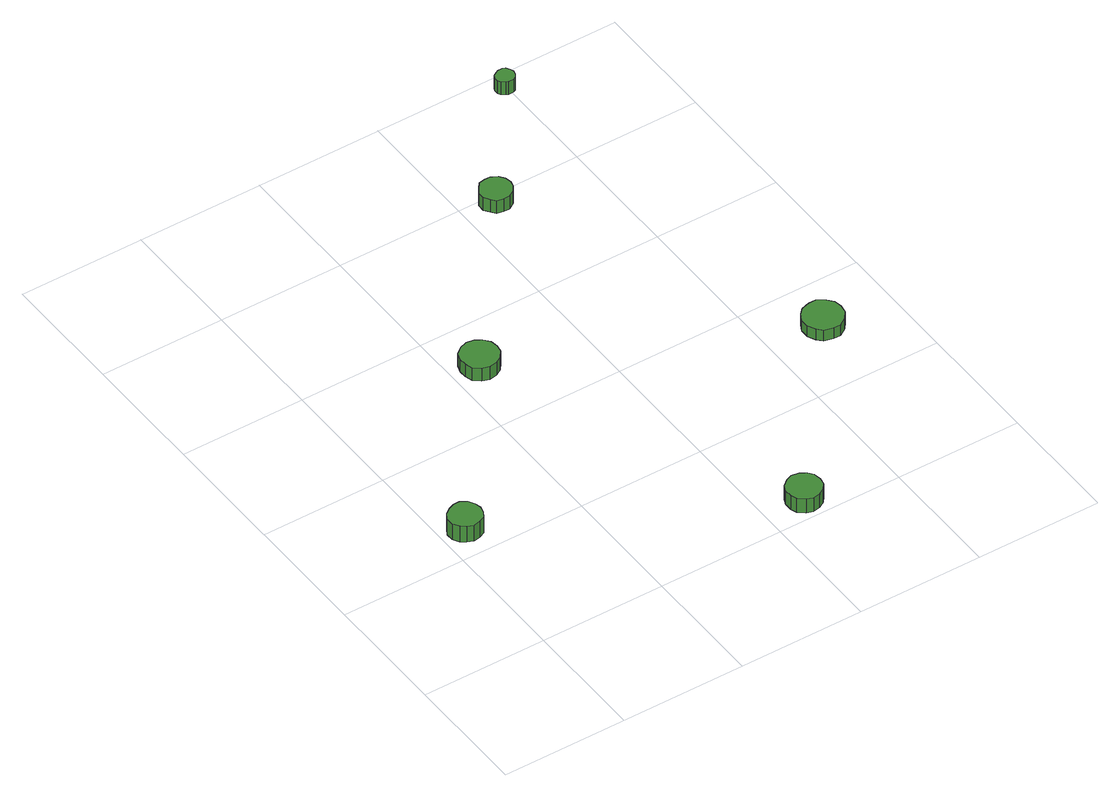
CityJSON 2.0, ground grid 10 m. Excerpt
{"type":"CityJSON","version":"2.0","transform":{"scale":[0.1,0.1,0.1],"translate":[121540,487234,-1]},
"CityObjects":{
"tree1":{"type":"SolitaryVegetationObject","attributes":{"function":"something"},"geometry":[{"type":"MultiSurface","lod":"1","boundaries":[[[0,1,2,3,4,5,6,7,8,9,10,11,12,13,14]],[[15,16,17,18,19,20,21,22,23,24,25,26,27,28,29]],[[0,29,28,1]],[[1,28,27,2]],[[2,27,26,3]],[[3,26,25,4]],[[4,25,24,5]],[[5,24,23,6]],[[6,23,22,7]],[[7,22,21,8]],[[8,21,20,9]],[[9,20,19,10]],[[10,19,18,11]],[[11,18,17,12]],[[12,17,16,13]],[[13,16,15,14]],[[14,15,29,0]]]}]},
"tree2":{"type":"SolitaryVegetationObject","attributes":{"function":"something"},"geometry":[{"type":"MultiSurface","lod":"1","boundaries":[[[30,31,32,33,34,35,36,37,38,39,40,41,42,43,44]],[[45,46,47,48,49,50,51,52,53,54,55,56,57,58,59]],[[30,59,58,31]],[[31,58,57,32]],[[32,57,56,33]],[[33,56,55,34]],[[34,55,54,35]],[[35,54,53,36]],[[36,53,52,37]],[[37,52,51,38]],[[38,51,50,39]],[[39,50,49,40]],[[40,49,48,41]],[[41,48,47,42]],[[42,47,46,43]],[[43,46,45,44]],[[44,45,59,30]]]}]},
"tree3":{"type":"SolitaryVegetationObject","attributes":{"function":"something"},"geometry":[{"type":"MultiSurface","lod":"1","boundaries":[[[60,61,62,63,64,65,66,67,68,69,70,71,72,73,74]],[[75,76,77,78,79,80,81,82,83,84,85,86,87,88,89]],[[60,89,88,61]],[[61,88,87,62]],[[62,87,86,63]],[[63,86,85,64]],[[64,85,84,65]],[[65,84,83,66]],[[66,83,82,67]],[[67,82,81,68]],[[68,81,80,69]],[[69,80,79,70]],[[70,79,78,71]],[[71,78,77,72]],[[72,77,76,73]],[[73,76,75,74]],[[74,75,89,60]]]}]},
"tree4":{"type":"SolitaryVegetationObject","attributes":{"function":"something"},"geometry":[{"type":"MultiSurface","lod":"1","boundaries":[[[90,91,92,93,94,95,96,97,98,99,100,101,102,103,104]],[[105,106,107,108,109,110,111,112,113,114,115,116,117,118,119]],[[90,119,118,91]],[[91,118,117,92]],[[92,117,116,93]],[[93,116,115,94]],[[94,115,114,95]],[[95,114,113,96]],[[96,113,112,97]],[[97,112,111,98]],[[98,111,110,99]],[[99,110,109,100]],[[100,109,108,101]],[[101,108,107,102]],[[102,107,106,103]],[[103,106,105,104]],[[104,105,119,90]]]}]},
"tree5":{"type":"SolitaryVegetationObject","attributes":{"function":"something"},"geometry":[{"type":"MultiSurface","lod":"1","boundaries":[[[120,121,122,123,124,125,126,127,128,129,130,131,132,133,134]],[[135,136,137,138,139,140,141,142,143,144,145,146,147,148,149]],[[120,149,148,121]],[[121,148,147,122]],[[122,147,146,123]],[[123,146,145,124]],[[124,145,144,125]],[[125,144,143,126]],[[126,143,142,127]],[[127,142,141,128]],[[128,141,140,129]],[[129,140,139,130]],[[130,139,138,131]],[[131,138,137,132]],[[132,137,136,133]],[[133,136,135,134]],[[134,135,149,120]]]}]},
"tree6":{"type":"SolitaryVegetationObject","attributes":{"function":"something"},"geometry":[{"type":"MultiSurface","lod":"1","boundaries":[[[150,151,152,153,154,155,156,157,158,159,160,161,162,163,164]],[[165,166,167,168,169,170,171,172,173,174,175,176,177,178,179]],[[150,179,178,151]],[[151,178,177,152]],[[152,177,176,153]],[[153,176,175,154]],[[154,175,174,155]],[[155,174,173,156]],[[156,173,172,157]],[[157,172,171,158]],[[158,171,170,159]],[[159,170,169,160]],[[160,169,168,161]],[[161,168,167,162]],[[162,167,166,163]],[[163,166,165,164]],[[164,165,179,150]]]}]}
},
"vertices":[
[32,125,21],[31,130,21],[28,135,21],[23,138,21],[18,138,21],[13,136,21],[9,133,21],[6,128,21],[6,122,21],[9,117,21],[13,114,21],[18,112,21],[23,113,21],[28,115,21],[31,120,21],[31,120,6],[28,115,6],[23,113,6],[18,112,6],[13,114,6],[9,117,6],[6,122,6],[6,128,6],[9,133,6],[13,136,6],[18,138,6],[23,138,6],[28,135,6],[31,130,6],[32,125,6],
[137,259,18],[136,265,18],[132,270,18],[127,273,18],[121,274,18],[115,272,18],[110,268,18],[108,262,18],[108,256,18],[110,250,18],[115,246,18],[121,244,18],[127,245,18],[132,248,18],[136,253,18],[136,253,6],[132,248,6],[127,245,6],[121,244,6],[115,246,6],[110,250,6],[108,256,6],[108,262,6],[110,268,6],[115,272,6],[121,274,6],[127,273,6],[132,270,6],[136,265,6],[137,259,6],
[246,18,19],[245,24,19],[242,28,19],[237,31,19],[231,32,19],[226,30,19],[221,26,19],[219,21,19],[219,15,19],[221,10,19],[226,6,19],[231,4,19],[237,5,19],[242,8,19],[245,12,19],[245,12,6],[242,8,6],[237,5,6],[231,4,6],[226,6,6],[221,10,6],[219,15,6],[219,21,6],[221,26,6],[226,30,6],[231,32,6],[237,31,6],[242,28,6],[245,24,6],[246,18,6],
[240,394,18],[239,399,18],[236,403,18],[231,406,18],[226,406,18],[221,405,18],[218,401,18],[215,397,18],[215,391,18],[218,387,18],[221,383,18],[226,382,18],[231,382,18],[236,385,18],[239,389,18],[239,389,6],[236,385,6],[231,382,6],[226,382,6],[221,383,6],[218,387,6],[215,391,6],[215,397,6],[218,401,6],[221,405,6],[226,406,6],[231,406,6],[236,403,6],[239,399,6],[240,394,6],
[360,160,16],[359,166,16],[355,171,16],[349,175,16],[343,175,16],[336,173,16],[332,169,16],[329,163,16],[329,156,16],[332,150,16],[336,146,16],[343,144,16],[349,144,16],[355,148,16],[359,153,16],[359,153,6],[355,148,6],[349,144,6],[343,144,6],[336,146,6],[332,150,6],[329,156,6],[329,163,6],[332,169,6],[336,173,6],[343,175,6],[349,175,6],[355,171,6],[359,166,6],[360,160,6],
[306,487,18],[305,490,18],[303,493,18],[301,494,18],[297,494,18],[295,493,18],[292,491,18],[291,489,18],[291,485,18],[292,483,18],[295,481,18],[297,480,18],[301,480,18],[303,481,18],[305,484,18],[305,484,6],[303,481,6],[301,480,6],[297,480,6],[295,481,6],[292,483,6],[291,485,6],[291,489,6],[292,491,6],[295,493,6],[297,494,6],[301,494,6],[303,493,6],[305,490,6],[306,487,6]
]}
